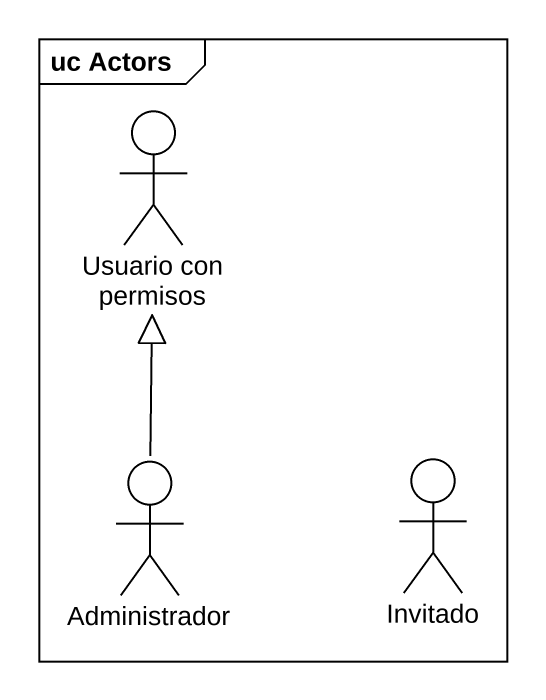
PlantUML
@startuml
mainframe uc Actors
actor "Usuario con permisos" as Usuario_con_permisos
actor Administrador
actor Invitado
Administrador -up-|> Usuario_con_permisos
@enduml
